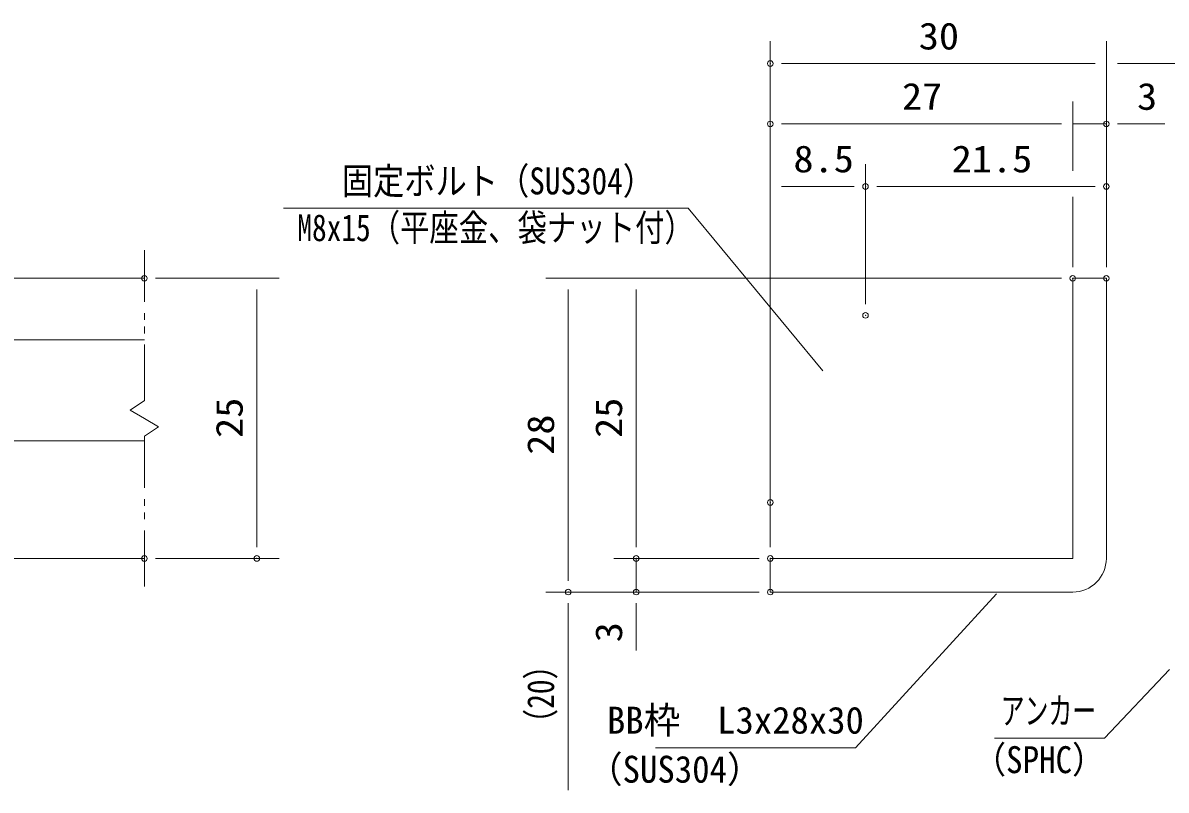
# Model space of a CAD drawing. Units: millimetres, scale not verified, with parts at other scales. Extents: x -1050 to 1050, y -742 to 742.
# Drawn here: x -165 to 346, y -480 to -137 of the extents above; entities that cross this region are included whole.
import ezdxf
from ezdxf.enums import TextEntityAlignment as Align

# ---------------------------------------------------------------- set-up
doc = ezdxf.new("R2010")
doc.units = ezdxf.units.MM
doc.header["$LTSCALE"] = 5
doc.header["$PDMODE"] = 32
doc.header["$PDSIZE"] = 2.5
doc.linetypes.add('DOUBLE_CHAIN1', pattern=[8.8, 5, -1, 0.6, -0.6, 0.6, -1])
for name, color, linetype, lineweight in [('0-1_寸法注釈', 2, 'Continuous', 9), ('0-3_DEFPOINTS', 134, 'Continuous', 9), ('0-4_枠', 7, 'Continuous', 9), ('0-5_蓋', 5, 'Continuous', 9), ('0-7_想像線', 134, 'DOUBLE_CHAIN1', 9)]:
    doc.layers.add(name, color=color, linetype=linetype, lineweight=lineweight)
doc.styles.add('ＭＳ ゴシック', font='')
doc.styles.get('ＭＳ ゴシック').set_extended_font_data('MS Gothic')

msp = doc.modelspace()

# ---------------------------------------------------------------- linework, layer by layer
at = {"layer": '0-1_寸法注釈'}
for p, q in [((168.93, -371.308), (168.93, -145.474)), ((318.93, -246.308), (318.93, -145.474)), ((318.93, -246.308), (318.93, -145.474)), ((313.93, -155.474), (173.93, -155.474)), ((323.93, -155.474), (410.45, -155.474)), ((303.93, -203.263), (303.93, -172.4)), ((298.93, -182.4), (173.93, -182.4)), ((298.93, -182.4), (293.93, -182.4)), ((303.93, -182.4), (318.93, -182.4)), ((323.93, -182.4), (345.043, -182.4)), ((168.93, -346.308), (168.93, -200.296)), ((211.43, -262.841), (211.43, -200.296)), ((211.43, -262.841), (211.43, -200.296)), ((318.93, -246.308), (318.93, -200.296)), ((173.93, -210.296), (206.43, -210.296)), ((216.43, -210.296), (313.93, -210.296)), ((303.93, -246.308), (303.93, -214.866)), ((-105.45, -251.308), (-50.285, -251.308)), ((298.93, -251.308), (68.705, -251.308)), ((298.93, -251.308), (99.081, -251.308)), ((-60.285, -256.308), (-60.285, -371.308)), ((78.705, -256.308), (78.705, -386.308)), ((109.081, -256.308), (109.081, -371.308)), ((109.081, -371.308), (109.081, -366.308)), ((-105.45, -376.308), (-50.285, -376.308)), ((163.93, -376.308), (99.081, -376.308)), ((163.93, -376.308), (99.081, -376.308)), ((109.081, -376.308), (109.081, -391.308)), ((163.93, -391.308), (68.705, -391.308)), ((163.93, -391.308), (68.705, -391.308)), ((163.93, -391.308), (99.081, -391.308)), ((78.705, -479.697), (78.705, -396.308)), ((109.081, -396.308), (109.081, -417.422))]:
    msp.add_line(p, q, dxfattribs=at)
for points in [[(-48.441, -219.948), (132.203, -219.948), (192.392, -292.623)], [(117.643, -460.789), (207.011, -460.789), (269.883, -392.041)], [(269.059, -456.561), (318.113, -456.561), (347.077, -425.87)]]:
    msp.add_lwpolyline(points, dxfattribs=at)
at = {"layer": '0-3_DEFPOINTS'}
for p in [(168.93, -155.474), (168.93, -182.4), (318.93, -182.4), (211.43, -210.296), (318.93, -210.296), (-110.45, -251.308), (303.93, -251.308), (318.93, -251.308), (318.93, -251.308), (211.43, -267.841), (168.93, -351.308), (168.93, -351.308), (-110.45, -376.308), (-60.285, -376.308), (109.081, -376.308), (168.93, -376.308), (78.705, -391.308), (109.081, -391.308), (168.93, -391.308)]:
    msp.add_point(p, dxfattribs=at)
at = {"layer": '0-4_枠'}
for p, q in [((303.93, -251.308), (318.93, -251.308)), ((303.93, -376.308), (303.93, -251.308)), ((318.93, -251.308), (318.93, -376.308)), ((168.93, -376.308), (303.93, -376.308)), ((168.93, -376.308), (168.93, -391.308)), ((168.93, -391.308), (303.93, -391.308))]:
    msp.add_line(p, q, dxfattribs=at)
msp.add_arc((303.93, -376.308), 15, 270, 0, dxfattribs=at)
at = {"layer": '0-5_蓋'}
for p, q in [((-880.45, -251.308), (-110.45, -251.308)), ((-191.45, -278.808), (-110.45, -278.808)), ((-191.45, -323.808), (-110.45, -323.808)), ((-880.45, -376.308), (-110.45, -376.308))]:
    msp.add_line(p, q, dxfattribs=at)
at = {"layer": '0-7_想像線'}
for p, q in [((-110.45, -305.859), (-110.45, -238.808)), ((-110.45, -388.808), (-110.45, -321.757))]:
    msp.add_line(p, q, dxfattribs=at)
for points in [[(-110.45, -305.859), (-116.743, -310.072), (-110.45, -313.808)], [(-110.45, -321.757), (-104.157, -317.545), (-110.45, -313.808)]]:
    msp.add_lwpolyline(points, dxfattribs=at)

# ---------------------------------------------------------------- texts
at = {"layer": '0-1_寸法注釈', "color": 7, "style": 'ＭＳ ゴシック'}
for s, height, width, p in [('30', 12.02, 1.1, (235.197, -152.787)), ('27', 12.02, 1.1, (227.697, -179.713)), ('3', 12.02, 1.1, (332.62, -179.713)), ('8.5', 12.02, 1.1, (179.263, -207.609)), ('21.5', 12.02, 1.1, (249.897, -207.609)), ('固定ボルト（SUS304）', 12.03, 0.85, (-22.348, -217.471)), ('M8x15（平座金、袋ナット付）', 12.02, 0.8, (-42.173, -238.305)), ('アンカー', 12.02, 0.65, (271.765, -453.874)), ('（SPHC）', 12.03, 0.9, (259.404, -475.727)), ('（SUS304）', 12.02, 0.95, (87.418, -479.984))]:
    msp.add_text(s, height=height, dxfattribs=dict(at, width=width)).set_placement(p, align=Align.BOTTOM_LEFT)
for s, width, p in [('25', 1.1, (-62.972, -322.542)), ('25', 1.1, (106.394, -322.542)), ('28', 1.1, (76.017, -330.042)), ('3', 1.1, (106.394, -413.732)), ('（20）', 0.8, (76.017, -456.517))]:
    msp.add_text(s, height=12.02, rotation=90, dxfattribs=dict(at, width=width)).set_placement(p, align=Align.BOTTOM_LEFT)
msp.add_text('BB枠\u3000L3x28x30', height=12.03, dxfattribs=at).set_placement((96.036, -458.102), align=Align.BOTTOM_LEFT)

doc.saveas('drawing.dxf')
